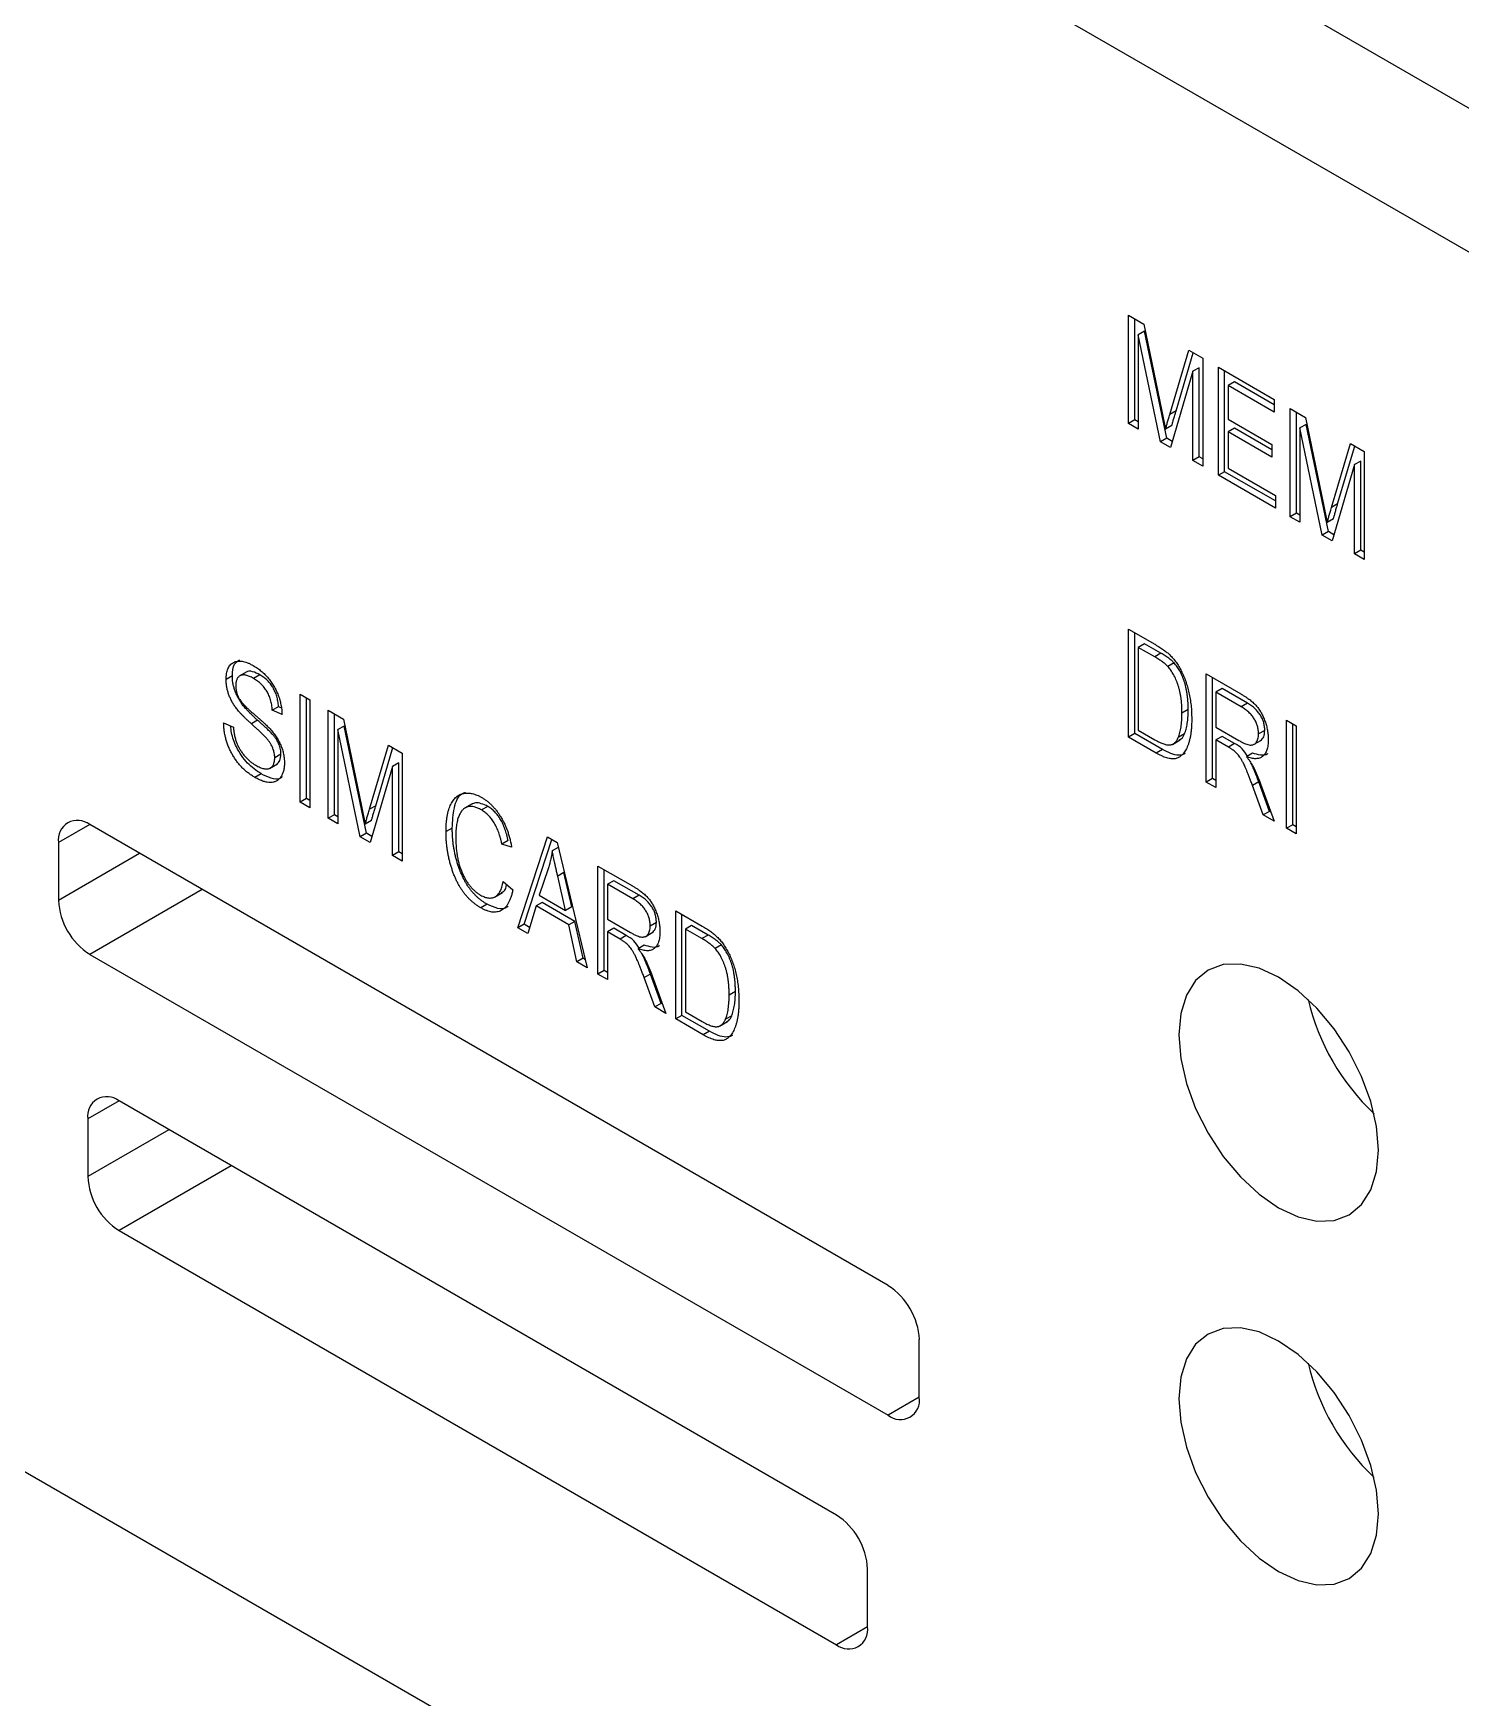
# Model space of a CAD drawing. Header units: millimetres. Extents: x 15 to 205, y 5 to 292.
# Drawn here: x 118.62 to 134.8, y 201.88 to 220.74 of the extents above; entities that cross this region are included whole.
import ezdxf

# ---------------------------------------------------------------- set-up
doc = ezdxf.new("R2010")
doc.units = ezdxf.units.MM

msp = doc.modelspace()

# ---------------------------------------------------------------- linework, layer by layer
at = {"color": 7, "linetype": 'Continuous', "lineweight": 25}
for p, q in [((163.715, 203.255), (110.4, 234.034)), ((162.301, 202.439), (108.985, 233.217)), ((131.035, 217.546), (131.208, 217.446)), ((131.035, 216.321), (131.035, 217.546)), ((131.106, 216.362), (131.106, 217.505)), ((131.216, 217.367), (131.146, 217.326)), ((131.208, 217.446), (131.414, 216.46)), ((131.469, 216.153), (131.216, 217.367)), ((131.398, 216.112), (131.146, 217.326)), ((131.146, 217.326), (131.146, 216.257)), ((131.504, 216.423), (131.72, 217.151)), ((131.574, 216.464), (131.77, 217.122)), ((131.72, 217.151), (131.876, 217.061)), ((131.876, 217.061), (131.876, 215.836)), ((131.765, 216.911), (131.511, 216.047)), ((131.836, 216.951), (131.765, 216.911)), ((131.765, 215.9), (131.765, 216.911)), ((131.836, 215.94), (131.836, 216.951)), ((132.055, 216.957), (132.688, 216.592)), ((132.055, 215.733), (132.055, 216.957)), ((132.125, 215.773), (132.125, 216.917)), ((132.236, 216.791), (132.165, 216.751)), ((132.688, 216.53), (132.236, 216.791)), ((132.165, 216.751), (132.165, 216.369)), ((132.688, 216.448), (132.165, 216.751)), ((131.414, 216.46), (131.456, 216.255)), ((131.574, 216.464), (131.504, 216.423)), ((132.688, 216.592), (132.688, 216.448)), ((132.867, 216.488), (133.04, 216.389)), ((132.867, 215.263), (132.867, 216.488)), ((132.938, 215.304), (132.938, 216.447)), ((131.106, 216.362), (131.035, 216.321)), ((131.146, 216.257), (131.035, 216.321)), ((131.146, 216.339), (131.106, 216.362)), ((131.526, 216.296), (131.456, 216.255)), ((132.165, 216.369), (132.661, 216.083)), ((132.236, 216.267), (132.165, 216.226)), ((132.165, 216.226), (132.165, 215.812)), ((132.661, 215.939), (132.165, 216.226)), ((132.661, 216.021), (132.236, 216.267)), ((133.048, 216.31), (132.978, 216.269)), ((133.23, 215.054), (132.978, 216.269)), ((132.978, 216.269), (132.978, 215.2)), ((133.04, 216.389), (133.246, 215.402)), ((133.301, 215.095), (133.048, 216.31)), ((131.469, 216.153), (131.398, 216.112)), ((131.511, 216.047), (131.398, 216.112)), ((131.531, 216.116), (131.469, 216.153)), ((132.661, 216.083), (132.661, 215.939)), ((133.336, 215.366), (133.552, 216.093)), ((133.406, 215.407), (133.602, 216.064)), ((133.552, 216.093), (133.708, 216.003)), ((131.836, 215.94), (131.765, 215.9)), ((131.876, 215.836), (131.765, 215.9)), ((131.876, 215.918), (131.836, 215.94)), ((133.598, 215.853), (133.343, 214.989)), ((133.668, 215.894), (133.598, 215.853)), ((133.598, 214.842), (133.598, 215.853)), ((133.668, 214.883), (133.668, 215.894)), ((133.708, 216.003), (133.708, 214.778)), ((132.125, 215.773), (132.055, 215.733)), ((132.702, 215.359), (132.055, 215.733)), ((132.702, 215.441), (132.125, 215.773)), ((132.165, 215.812), (132.702, 215.502)), ((132.702, 215.502), (132.702, 215.359)), ((132.938, 215.304), (132.867, 215.263)), ((132.978, 215.281), (132.938, 215.304)), ((133.246, 215.402), (133.288, 215.197)), ((133.406, 215.407), (133.336, 215.366)), ((132.978, 215.2), (132.867, 215.263)), ((133.301, 215.095), (133.23, 215.054)), ((133.358, 215.238), (133.288, 215.197)), ((133.363, 215.059), (133.301, 215.095)), ((133.343, 214.989), (133.23, 215.054)), ((133.668, 214.883), (133.598, 214.842)), ((133.708, 214.778), (133.598, 214.842)), ((133.708, 214.86), (133.668, 214.883)), ((131.035, 213.989), (131.334, 213.817)), ((131.035, 212.764), (131.035, 213.989)), ((131.106, 212.805), (131.106, 213.948)), ((131.216, 213.823), (131.146, 213.782)), ((131.146, 213.782), (131.146, 212.844)), ((131.332, 213.675), (131.146, 213.782)), ((131.402, 213.716), (131.216, 213.823)), ((131.402, 213.716), (131.332, 213.675)), ((131.553, 213.605), (131.482, 213.564)), ((120.877, 213.458), (120.806, 213.417)), ((121.042, 213.505), (120.954, 213.454)), ((121.188, 213.47), (121.117, 213.43)), ((131.917, 213.48), (132.307, 213.255)), ((131.917, 212.255), (131.917, 213.48)), ((131.988, 212.296), (131.988, 213.439)), ((121.646, 213.252), (121.756, 213.188)), ((121.646, 212.027), (121.646, 213.252)), ((121.717, 212.068), (121.717, 213.211)), ((132.098, 213.314), (132.027, 213.273)), ((132.027, 213.273), (132.027, 212.876)), ((132.314, 213.108), (132.027, 213.273)), ((132.385, 213.149), (132.098, 213.314)), ((121.4, 213.109), (121.329, 213.069)), ((121.44, 213.021), (121.329, 213.069)), ((121.43, 213.097), (121.4, 213.109)), ((121.756, 213.188), (121.756, 211.963)), ((121.963, 213.069), (122.135, 212.969)), ((121.963, 211.844), (121.963, 213.069)), ((122.034, 211.885), (122.034, 213.028)), ((131.712, 213.076), (131.641, 213.035)), ((132.385, 213.149), (132.314, 213.108)), ((120.778, 212.925), (120.889, 212.878)), ((121.163, 212.956), (121.092, 212.915)), ((122.144, 212.89), (122.073, 212.849)), ((122.326, 211.635), (122.073, 212.849)), ((122.073, 212.849), (122.073, 211.78)), ((122.135, 212.969), (122.342, 211.983)), ((122.396, 211.675), (122.144, 212.89)), ((131.146, 212.844), (131.335, 212.735)), ((132.027, 212.876), (132.286, 212.727)), ((132.58, 212.841), (132.509, 212.8)), ((132.826, 212.955), (132.936, 212.892)), ((132.826, 211.731), (132.826, 212.955)), ((132.897, 211.771), (132.897, 212.915)), ((132.936, 212.892), (132.936, 211.667)), ((122.431, 211.946), (122.647, 212.674)), ((122.502, 211.987), (122.697, 212.645)), ((122.647, 212.674), (122.803, 212.584)), ((131.106, 212.805), (131.035, 212.764)), ((131.348, 212.584), (131.035, 212.764)), ((131.419, 212.625), (131.106, 212.805)), ((131.533, 212.682), (131.621, 212.733)), ((131.67, 212.801), (131.599, 212.76)), ((132.098, 212.773), (132.027, 212.733)), ((132.168, 212.651), (132.027, 212.733)), ((132.027, 212.733), (132.027, 212.192)), ((132.238, 212.692), (132.098, 212.773)), ((132.238, 212.692), (132.168, 212.651)), ((132.452, 212.679), (132.541, 212.73)), ((121.298, 212.41), (121.387, 212.461)), ((121.428, 212.572), (121.357, 212.531)), ((122.764, 212.474), (122.693, 212.433)), ((122.764, 211.463), (122.764, 212.474)), ((122.803, 212.584), (122.803, 211.359)), ((131.419, 212.625), (131.348, 212.584)), ((132.442, 212.583), (132.372, 212.542)), ((121.204, 212.348), (121.133, 212.307)), ((122.693, 212.433), (122.438, 211.569)), ((122.693, 211.422), (122.693, 212.433)), ((131.988, 212.296), (131.917, 212.255)), ((132.027, 212.273), (131.988, 212.296)), ((132.027, 212.192), (131.917, 212.255)), ((132.511, 212.256), (132.441, 212.215)), ((132.563, 211.882), (132.441, 212.215)), ((132.634, 211.923), (132.511, 212.256)), ((132.533, 212.234), (132.688, 211.81)), ((121.717, 212.068), (121.646, 212.027)), ((121.756, 211.963), (121.646, 212.027)), ((121.756, 212.045), (121.717, 212.068)), ((122.342, 211.983), (122.383, 211.778)), ((122.502, 211.987), (122.431, 211.946)), ((123.597, 212.009), (123.508, 211.958)), ((123.771, 211.979), (123.7, 211.939)), ((132.634, 211.923), (132.563, 211.882)), ((132.651, 211.914), (132.634, 211.923)), ((128.311, 206.547), (119.26, 211.772)), ((122.034, 211.885), (121.963, 211.844)), ((122.073, 211.78), (121.963, 211.844)), ((122.073, 211.862), (122.034, 211.885)), ((122.454, 211.818), (122.383, 211.778)), ((123.37, 211.734), (123.299, 211.693)), ((132.688, 211.81), (132.563, 211.882)), ((132.897, 211.771), (132.826, 211.731)), ((132.936, 211.667), (132.826, 211.731)), ((132.936, 211.749), (132.897, 211.771)), ((118.906, 211.568), (118.906, 210.914)), ((122.396, 211.675), (122.326, 211.635)), ((122.438, 211.569), (122.326, 211.635)), ((122.459, 211.639), (122.396, 211.675)), ((124.003, 211.591), (123.933, 211.55)), ((124.043, 211.518), (123.933, 211.55)), ((124.112, 210.603), (124.451, 211.633)), ((124.183, 210.644), (124.499, 211.605)), ((124.451, 211.633), (124.558, 211.571)), ((124.572, 211.513), (124.504, 211.474)), ((124.558, 211.571), (124.897, 210.15)), ((122.764, 211.463), (122.693, 211.422)), ((122.803, 211.359), (122.693, 211.422)), ((122.803, 211.44), (122.764, 211.463)), ((124.455, 211.271), (124.355, 210.972)), ((124.635, 211.228), (124.565, 211.187)), ((124.653, 210.8), (124.565, 211.187)), ((124.724, 210.841), (124.635, 211.228)), ((125.021, 211.303), (125.411, 211.078)), ((125.021, 210.079), (125.021, 211.303)), ((125.092, 210.119), (125.092, 211.263)), ((125.202, 211.137), (125.131, 211.097)), ((125.489, 210.972), (125.202, 211.137)), ((123.85, 210.951), (123.938, 211.002)), ((123.947, 211.128), (124.057, 211.033)), ((124.355, 210.972), (124.653, 210.8)), ((125.131, 211.097), (125.131, 210.699)), ((125.418, 210.931), (125.131, 211.097)), ((125.489, 210.972), (125.418, 210.931)), ((123.765, 210.869), (123.695, 210.828)), ((124.319, 210.85), (124.227, 210.537)), ((124.39, 210.89), (124.319, 210.85)), ((124.69, 210.636), (124.319, 210.85)), ((124.76, 210.676), (124.39, 210.89)), ((124.724, 210.841), (124.653, 210.8)), ((125.903, 210.794), (126.202, 210.622)), ((125.903, 209.57), (125.903, 210.794)), ((124.183, 210.644), (124.112, 210.603)), ((124.227, 210.537), (124.112, 210.603)), ((124.247, 210.607), (124.183, 210.644)), ((124.76, 210.676), (124.69, 210.636)), ((124.783, 210.216), (124.69, 210.636)), ((124.853, 210.257), (124.76, 210.676)), ((125.131, 210.699), (125.39, 210.55)), ((125.202, 210.597), (125.131, 210.556)), ((125.342, 210.515), (125.202, 210.597)), ((125.684, 210.664), (125.613, 210.623)), ((125.973, 209.61), (125.973, 210.754)), ((126.083, 210.628), (126.013, 210.588)), ((126.013, 210.588), (126.013, 209.649)), ((126.199, 210.48), (126.013, 210.588)), ((126.27, 210.521), (126.083, 210.628)), ((125.272, 210.475), (125.131, 210.556)), ((125.131, 210.556), (125.131, 210.015)), ((125.342, 210.515), (125.272, 210.475)), ((125.546, 210.406), (125.476, 210.365)), ((125.556, 210.502), (125.645, 210.553)), ((126.27, 210.521), (126.199, 210.48)), ((126.42, 210.41), (126.349, 210.369)), ((119.26, 210.302), (128.311, 205.077)), ((124.853, 210.257), (124.783, 210.216)), ((124.897, 210.15), (124.783, 210.216)), ((124.874, 210.245), (124.853, 210.257)), ((125.092, 210.119), (125.021, 210.079)), ((125.131, 210.015), (125.021, 210.079)), ((125.131, 210.097), (125.092, 210.119)), ((125.615, 210.079), (125.545, 210.038)), ((125.667, 209.706), (125.545, 210.038)), ((125.738, 209.746), (125.615, 210.079)), ((125.637, 210.058), (125.792, 209.633)), ((108.985, 209.946), (162.301, 179.167)), ((126.579, 209.881), (126.509, 209.841)), ((125.738, 209.746), (125.667, 209.706)), ((125.792, 209.633), (125.667, 209.706)), ((125.755, 209.737), (125.738, 209.746)), ((126.013, 209.649), (126.202, 209.54)), ((125.973, 209.61), (125.903, 209.57)), ((126.215, 209.389), (125.903, 209.57)), ((126.286, 209.43), (125.973, 209.61)), ((126.4, 209.488), (126.488, 209.539)), ((126.537, 209.606), (126.466, 209.566)), ((126.286, 209.43), (126.215, 209.389)), ((127.724, 203.946), (119.592, 208.64)), ((119.238, 208.436), (119.238, 207.783)), ((119.592, 207.171), (127.724, 202.476)), ((128.664, 205.281), (128.664, 205.934)), ((128.077, 202.68), (128.077, 203.334))]:
    msp.add_line(p, q, dxfattribs=at)
at = {"color": 8, "linetype": 'Continuous', "lineweight": 25}
for p, q in [((119.26, 211.772), (118.906, 211.568)), ((119.825, 211.445), (118.906, 210.914)), ((120.533, 211.037), (119.26, 210.302)), ((119.592, 208.64), (119.238, 208.436)), ((120.158, 208.314), (119.238, 207.783)), ((120.865, 207.905), (119.592, 207.171)), ((128.664, 205.281), (128.311, 205.077)), ((128.077, 202.68), (127.724, 202.476))]:
    msp.add_line(p, q, dxfattribs=at)
at = {"color": 7, "linetype": 'Continuous', "lineweight": 25, "flags": 128}
for points in [[(133.868, 208.082), (133.847, 208.35), (133.782, 208.632), (133.678, 208.918), (133.537, 209.197), (133.366, 209.459), (133.17, 209.693), (132.958, 209.889), (132.737, 210.042), (132.516, 210.144), (132.304, 210.192), (132.108, 210.185), (131.937, 210.121), (131.796, 210.004), (131.692, 209.839), (131.627, 209.631), (131.606, 209.389), (131.627, 209.121), (131.692, 208.839), (131.796, 208.553), (131.937, 208.273), (132.108, 208.012), (132.304, 207.778), (132.516, 207.582), (132.737, 207.429), (132.958, 207.327), (133.17, 207.279), (133.366, 207.286), (133.537, 207.35), (133.678, 207.467), (133.782, 207.632), (133.847, 207.84), (133.868, 208.082)], [(133.868, 203.959), (133.847, 204.226), (133.782, 204.508), (133.678, 204.795), (133.537, 205.074), (133.366, 205.335), (133.17, 205.569), (132.958, 205.766), (132.737, 205.918), (132.516, 206.021), (132.304, 206.069), (132.108, 206.061), (131.937, 205.998), (131.796, 205.881), (131.692, 205.715), (131.627, 205.507), (131.606, 205.265), (131.627, 204.998), (131.692, 204.715), (131.796, 204.429), (131.937, 204.15), (132.108, 203.889), (132.304, 203.655), (132.516, 203.458), (132.737, 203.305), (132.958, 203.203), (133.17, 203.155), (133.366, 203.163), (133.537, 203.226), (133.678, 203.343), (133.782, 203.509), (133.847, 203.716), (133.868, 203.959)]]:
    msp.add_lwpolyline(points, dxfattribs=at)
at = {"color": 7, "linetype": 'Continuous', "lineweight": 25}
for centre, radius, start, end in [((119.122, 211.603), 0.218, 50.7967, 189.2138), ((119.674, 210.949), 0.768, 182.6056, 237.3945), ((135.618, 210.398), 2.619, 193.3888, 226.6058), ((119.454, 208.471), 0.218, 50.7967, 189.2142), ((120.006, 207.818), 0.768, 182.6054, 237.3946), ((127.897, 205.899), 0.768, 2.6055, 57.3945), ((135.618, 206.275), 2.619, 193.3888, 226.6058), ((128.449, 205.246), 0.218, 230.7968, 9.214), ((127.31, 203.299), 0.768, 2.6055, 57.3945), ((127.862, 202.645), 0.218, 230.7967, 9.2141)]:
    msp.add_arc(centre, radius, start, end, dxfattribs=at)
for points, knots in [([(131.456, 216.255), (131.457, 216.26), (131.46, 216.271), (131.465, 216.288), (131.47, 216.306), (131.475, 216.327), (131.482, 216.349), (131.489, 216.372), (131.496, 216.397), (131.501, 216.414), (131.504, 216.423)], [0, 0, 0, 0, 0.090712, 0.190611, 0.302053, 0.422037, 0.551217, 0.690772, 0.840366, 1, 1, 1, 1]), ([(131.526, 216.296), (131.528, 216.301), (131.53, 216.312), (131.535, 216.329), (131.541, 216.347), (131.546, 216.368), (131.552, 216.389), (131.559, 216.413), (131.567, 216.438), (131.572, 216.455), (131.574, 216.464)], [0, 0, 0, 0, 0.090712, 0.190611, 0.302053, 0.422037, 0.551217, 0.690772, 0.840366, 1, 1, 1, 1]), ([(133.288, 215.197), (133.289, 215.202), (133.292, 215.213), (133.297, 215.23), (133.302, 215.249), (133.307, 215.269), (133.314, 215.291), (133.321, 215.314), (133.328, 215.339), (133.333, 215.357), (133.336, 215.366)], [0, 0, 0, 0, 0.090712, 0.190611, 0.302053, 0.422037, 0.551217, 0.690772, 0.840366, 1, 1, 1, 1]), ([(133.358, 215.238), (133.36, 215.243), (133.362, 215.254), (133.367, 215.271), (133.373, 215.29), (133.378, 215.31), (133.384, 215.332), (133.391, 215.355), (133.399, 215.38), (133.404, 215.398), (133.406, 215.407)], [0, 0, 0, 0, 0.090712, 0.190611, 0.302053, 0.422037, 0.551217, 0.690772, 0.840366, 1, 1, 1, 1]), ([(131.334, 213.817), (131.343, 213.811), (131.361, 213.801), (131.386, 213.785), (131.41, 213.77), (131.432, 213.755), (131.452, 213.74), (131.471, 213.726), (131.487, 213.711), (131.498, 213.701), (131.503, 213.697)], [0, 0, 0, 0, 0.157769, 0.306832, 0.444685, 0.574038, 0.693806, 0.805229, 0.906553, 1, 1, 1, 1]), ([(120.806, 213.417), (120.806, 213.429), (120.807, 213.452), (120.811, 213.485), (120.817, 213.514), (120.826, 213.54), (120.838, 213.563), (120.852, 213.582), (120.869, 213.598), (120.889, 213.611), (120.91, 213.621), (120.934, 213.626), (120.96, 213.628), (120.987, 213.625), (121.016, 213.619), (121.047, 213.608), (121.08, 213.594), (121.102, 213.581), (121.114, 213.575)], [0, 0, 0, 0, 0.065534, 0.128827, 0.189955, 0.249648, 0.308248, 0.366796, 0.425501, 0.485892, 0.546682, 0.606687, 0.667522, 0.729426, 0.793138, 0.859027, 0.927697, 1, 1, 1, 1]), ([(120.877, 213.458), (120.88, 213.509), (120.885, 213.596), (120.94, 213.629), (120.962, 213.642)], [0, 0, 0, 0, 0.585708, 1, 1, 1, 1]), ([(131.482, 213.564), (131.478, 213.568), (131.469, 213.578), (131.454, 213.591), (131.438, 213.604), (131.42, 213.618), (131.401, 213.632), (131.379, 213.646), (131.356, 213.66), (131.34, 213.67), (131.332, 213.675)], [0, 0, 0, 0, 0.089406, 0.188125, 0.296701, 0.415541, 0.544795, 0.685025, 0.837611, 1, 1, 1, 1]), ([(131.553, 213.605), (131.548, 213.609), (131.539, 213.618), (131.525, 213.632), (131.509, 213.645), (131.491, 213.659), (131.471, 213.673), (131.45, 213.687), (131.427, 213.701), (131.411, 213.711), (131.402, 213.716)], [0, 0, 0, 0, 0.089406, 0.188125, 0.296701, 0.415541, 0.544795, 0.685025, 0.837611, 1, 1, 1, 1]), ([(131.503, 213.697), (131.515, 213.684), (131.54, 213.659), (131.575, 213.615), (131.606, 213.566), (131.635, 213.513), (131.661, 213.457), (131.685, 213.396), (131.705, 213.333), (131.722, 213.266), (131.735, 213.196), (131.745, 213.123), (131.751, 213.047), (131.751, 212.996), (131.752, 212.97)], [0, 0, 0, 0, 0.06613, 0.132306, 0.200143, 0.270995, 0.345232, 0.422746, 0.504203, 0.590818, 0.683013, 0.781266, 0.886884, 1, 1, 1, 1]), ([(131.712, 213.076), (131.712, 213.091), (131.712, 213.121), (131.71, 213.165), (131.706, 213.208), (131.701, 213.249), (131.695, 213.288), (131.687, 213.325), (131.679, 213.361), (131.668, 213.395), (131.656, 213.427), (131.644, 213.458), (131.631, 213.487), (131.617, 213.514), (131.602, 213.539), (131.586, 213.563), (131.57, 213.585), (131.558, 213.598), (131.553, 213.605)], [0, 0, 0, 0, 0.091058, 0.177272, 0.258757, 0.33524, 0.407833, 0.475904, 0.540567, 0.601389, 0.659248, 0.713941, 0.765993, 0.816126, 0.863976, 0.910287, 0.955276, 1, 1, 1, 1]), ([(121.092, 212.915), (121.082, 212.924), (121.063, 212.942), (121.035, 212.968), (121.01, 212.992), (120.987, 213.016), (120.966, 213.038), (120.947, 213.059), (120.931, 213.079), (120.912, 213.104), (120.891, 213.135), (120.869, 213.173), (120.85, 213.213), (120.834, 213.253), (120.821, 213.294), (120.813, 213.335), (120.807, 213.377), (120.806, 213.404), (120.806, 213.417)], [0, 0, 0, 0, 0.069613, 0.134156, 0.194122, 0.24927, 0.300398, 0.34646, 0.388252, 0.425903, 0.496106, 0.565535, 0.634846, 0.704759, 0.775666, 0.847725, 0.922418, 1, 1, 1, 1]), ([(121.163, 212.956), (121.153, 212.965), (121.133, 212.983), (121.106, 213.009), (121.08, 213.033), (121.057, 213.057), (121.036, 213.079), (121.018, 213.1), (121.001, 213.12), (120.982, 213.145), (120.962, 213.176), (120.94, 213.214), (120.921, 213.254), (120.905, 213.294), (120.892, 213.335), (120.883, 213.376), (120.877, 213.418), (120.877, 213.444), (120.877, 213.458)], [0, 0, 0, 0, 0.069613, 0.134156, 0.194122, 0.24927, 0.300398, 0.34646, 0.388252, 0.425903, 0.496106, 0.565535, 0.634846, 0.704759, 0.775666, 0.847725, 0.922418, 1, 1, 1, 1]), ([(121.117, 213.43), (121.109, 213.434), (121.094, 213.443), (121.072, 213.453), (121.051, 213.461), (121.031, 213.466), (121.013, 213.469), (120.996, 213.469), (120.981, 213.467), (120.967, 213.462), (120.955, 213.455), (120.945, 213.446), (120.936, 213.435), (120.929, 213.422), (120.923, 213.407), (120.919, 213.39), (120.917, 213.371), (120.916, 213.357), (120.916, 213.35)], [0, 0, 0, 0, 0.080424, 0.155448, 0.227487, 0.294949, 0.359799, 0.42102, 0.481902, 0.540608, 0.598482, 0.655152, 0.710201, 0.765597, 0.821722, 0.879164, 0.938369, 1, 1, 1, 1]), ([(121.188, 213.47), (121.161, 213.484), (121.107, 213.511), (121.049, 213.518), (121.034, 213.5), (121.033, 213.5)], [0, 0, 0, 0, 0.497979, 0.992618, 1, 1, 1, 1]), ([(121.114, 213.575), (121.129, 213.565), (121.16, 213.547), (121.204, 213.513), (121.246, 213.475), (121.284, 213.434), (121.318, 213.389), (121.349, 213.342), (121.375, 213.292), (121.397, 213.24), (121.415, 213.186), (121.428, 213.131), (121.437, 213.076), (121.439, 213.04), (121.44, 213.021)], [0, 0, 0, 0, 0.0919148, 0.17935, 0.2627603, 0.3438246, 0.4230537, 0.5001538, 0.5774021, 0.656471, 0.73765, 0.8208783, 0.9079232, 1, 1, 1, 1]), ([(121.329, 213.069), (121.329, 213.079), (121.327, 213.099), (121.323, 213.129), (121.317, 213.158), (121.31, 213.185), (121.301, 213.212), (121.292, 213.237), (121.28, 213.262), (121.267, 213.285), (121.253, 213.306), (121.238, 213.327), (121.221, 213.347), (121.203, 213.366), (121.183, 213.384), (121.163, 213.4), (121.14, 213.416), (121.125, 213.425), (121.117, 213.43)], [0, 0, 0, 0, 0.076573, 0.149323, 0.217219, 0.282087, 0.343266, 0.402231, 0.458477, 0.514151, 0.569073, 0.624353, 0.681191, 0.739404, 0.79983, 0.862831, 0.929646, 1, 1, 1, 1]), ([(121.4, 213.109), (121.399, 213.12), (121.398, 213.14), (121.393, 213.17), (121.388, 213.199), (121.381, 213.226), (121.372, 213.253), (121.362, 213.278), (121.351, 213.302), (121.338, 213.325), (121.324, 213.347), (121.309, 213.368), (121.292, 213.388), (121.274, 213.407), (121.254, 213.425), (121.233, 213.441), (121.211, 213.457), (121.196, 213.466), (121.188, 213.47)], [0, 0, 0, 0, 0.076573, 0.149323, 0.217219, 0.282087, 0.343266, 0.402231, 0.458477, 0.514151, 0.569073, 0.624353, 0.681191, 0.739404, 0.79983, 0.862831, 0.929646, 1, 1, 1, 1]), ([(131.641, 213.035), (131.641, 213.051), (131.641, 213.08), (131.639, 213.125), (131.636, 213.167), (131.631, 213.208), (131.625, 213.247), (131.617, 213.284), (131.608, 213.32), (131.597, 213.354), (131.586, 213.386), (131.573, 213.417), (131.56, 213.446), (131.546, 213.473), (131.531, 213.498), (131.516, 213.522), (131.499, 213.544), (131.488, 213.557), (131.482, 213.564)], [0, 0, 0, 0, 0.091058, 0.177272, 0.258757, 0.33524, 0.407833, 0.475904, 0.540567, 0.601389, 0.659248, 0.713941, 0.765993, 0.816126, 0.863976, 0.910287, 0.955276, 1, 1, 1, 1]), ([(120.916, 213.35), (120.916, 213.338), (120.917, 213.313), (120.924, 213.276), (120.934, 213.24), (120.945, 213.217), (120.951, 213.206)], [0, 0, 0, 0, 0.283774, 0.539584, 0.775645, 1, 1, 1, 1]), ([(132.307, 213.255), (132.316, 213.25), (132.335, 213.238), (132.363, 213.221), (132.389, 213.203), (132.412, 213.186), (132.434, 213.169), (132.453, 213.151), (132.471, 213.134), (132.492, 213.111), (132.515, 213.08), (132.541, 213.04), (132.563, 212.994), (132.583, 212.945), (132.6, 212.894), (132.611, 212.842), (132.618, 212.789), (132.619, 212.755), (132.62, 212.737)], [0, 0, 0, 0, 0.059861, 0.115867, 0.168079, 0.216582, 0.261137, 0.301832, 0.339688, 0.374291, 0.44084, 0.509232, 0.581286, 0.658766, 0.739724, 0.822665, 0.908999, 1, 1, 1, 1]), ([(120.951, 213.206), (120.954, 213.2), (120.961, 213.188), (120.975, 213.17), (120.991, 213.15), (121.011, 213.128), (121.033, 213.105), (121.059, 213.081), (121.088, 213.054), (121.109, 213.037), (121.119, 213.027)], [0, 0, 0, 0, 0.075016, 0.16293, 0.264674, 0.38097, 0.512309, 0.658221, 0.820832, 1, 1, 1, 1]), ([(121.119, 213.027), (121.13, 213.018), (121.15, 213.001), (121.179, 212.975), (121.206, 212.952), (121.23, 212.93), (121.252, 212.909), (121.271, 212.891), (121.288, 212.874), (121.299, 212.863), (121.304, 212.858)], [0, 0, 0, 0, 0.169324, 0.325355, 0.468916, 0.600312, 0.718846, 0.824985, 0.918758, 1, 1, 1, 1]), ([(131.599, 212.76), (131.603, 212.769), (131.61, 212.787), (131.618, 212.815), (131.625, 212.847), (131.631, 212.88), (131.636, 212.915), (131.639, 212.953), (131.641, 212.993), (131.641, 213.021), (131.641, 213.035)], [0, 0, 0, 0, 0.111646, 0.226426, 0.344474, 0.466462, 0.593163, 0.724245, 0.859766, 1, 1, 1, 1]), ([(131.67, 212.801), (131.673, 212.81), (131.68, 212.828), (131.689, 212.856), (131.696, 212.887), (131.702, 212.92), (131.706, 212.956), (131.71, 212.994), (131.712, 213.034), (131.712, 213.062), (131.712, 213.076)], [0, 0, 0, 0, 0.111646, 0.226426, 0.344474, 0.466462, 0.593163, 0.724245, 0.859766, 1, 1, 1, 1]), ([(132.509, 212.8), (132.509, 212.808), (132.509, 212.822), (132.507, 212.844), (132.503, 212.866), (132.497, 212.888), (132.49, 212.909), (132.482, 212.931), (132.472, 212.951), (132.46, 212.972), (132.447, 212.991), (132.433, 213.01), (132.417, 213.029), (132.399, 213.046), (132.38, 213.063), (132.359, 213.079), (132.337, 213.094), (132.322, 213.103), (132.314, 213.108)], [0, 0, 0, 0, 0.065327, 0.127357, 0.18677, 0.244741, 0.300513, 0.356097, 0.411409, 0.467417, 0.524221, 0.583217, 0.643559, 0.706897, 0.774123, 0.84489, 0.920043, 1, 1, 1, 1]), ([(132.58, 212.841), (132.58, 212.848), (132.579, 212.863), (132.577, 212.885), (132.573, 212.907), (132.568, 212.929), (132.561, 212.95), (132.553, 212.971), (132.542, 212.992), (132.531, 213.012), (132.518, 213.032), (132.503, 213.051), (132.487, 213.07), (132.47, 213.087), (132.451, 213.103), (132.43, 213.12), (132.408, 213.135), (132.393, 213.144), (132.385, 213.149)], [0, 0, 0, 0, 0.065327, 0.127357, 0.18677, 0.244741, 0.300513, 0.356097, 0.411409, 0.467417, 0.524221, 0.583217, 0.643559, 0.706897, 0.774123, 0.84489, 0.920043, 1, 1, 1, 1]), ([(121.133, 212.307), (121.12, 212.315), (121.094, 212.33), (121.057, 212.357), (121.022, 212.386), (120.989, 212.417), (120.958, 212.451), (120.929, 212.487), (120.902, 212.525), (120.877, 212.566), (120.855, 212.608), (120.835, 212.651), (120.818, 212.695), (120.804, 212.74), (120.793, 212.785), (120.785, 212.831), (120.78, 212.879), (120.779, 212.91), (120.778, 212.925)], [0, 0, 0, 0, 0.069062, 0.134766, 0.197611, 0.258528, 0.318127, 0.377058, 0.435686, 0.494734, 0.554091, 0.613333, 0.672924, 0.734066, 0.796299, 0.861241, 0.92897, 1, 1, 1, 1]), ([(121.204, 212.348), (121.15, 212.384), (121.044, 212.456), (120.923, 212.637), (120.867, 212.79), (120.86, 212.865), (120.858, 212.891)], [0, 0, 0, 0, 0.31428, 0.627219, 0.874378, 1, 1, 1, 1]), ([(120.889, 212.878), (120.89, 212.861), (120.893, 212.828), (120.902, 212.78), (120.913, 212.736), (120.926, 212.696), (120.944, 212.658), (120.964, 212.622), (120.988, 212.587), (121.015, 212.552), (121.044, 212.52), (121.075, 212.492), (121.108, 212.466), (121.131, 212.452), (121.143, 212.445)], [0, 0, 0, 0, 0.106713, 0.202383, 0.287988, 0.365132, 0.438155, 0.511442, 0.587093, 0.665986, 0.746839, 0.82888, 0.91253, 1, 1, 1, 1]), ([(121.357, 212.531), (121.357, 212.54), (121.356, 212.557), (121.352, 212.584), (121.346, 212.611), (121.336, 212.638), (121.325, 212.665), (121.31, 212.691), (121.293, 212.716), (121.276, 212.738), (121.26, 212.756), (121.245, 212.772), (121.227, 212.79), (121.206, 212.811), (121.182, 212.834), (121.155, 212.859), (121.124, 212.886), (121.103, 212.905), (121.092, 212.915)], [0, 0, 0, 0, 0.062827, 0.122373, 0.180384, 0.236489, 0.292629, 0.350398, 0.410193, 0.473423, 0.510212, 0.55528, 0.608473, 0.669857, 0.740038, 0.817917, 0.904812, 1, 1, 1, 1]), ([(121.428, 212.572), (121.427, 212.581), (121.427, 212.598), (121.423, 212.625), (121.416, 212.652), (121.407, 212.679), (121.395, 212.705), (121.381, 212.731), (121.364, 212.757), (121.347, 212.779), (121.331, 212.796), (121.316, 212.813), (121.298, 212.831), (121.277, 212.852), (121.253, 212.874), (121.225, 212.9), (121.195, 212.927), (121.174, 212.946), (121.163, 212.956)], [0, 0, 0, 0, 0.062827, 0.122373, 0.180384, 0.236489, 0.292629, 0.350398, 0.410193, 0.473423, 0.510212, 0.55528, 0.608473, 0.669857, 0.740038, 0.817917, 0.904812, 1, 1, 1, 1]), ([(121.304, 212.858), (121.316, 212.843), (121.341, 212.815), (121.375, 212.768), (121.403, 212.721), (121.427, 212.672), (121.445, 212.622), (121.458, 212.571), (121.466, 212.52), (121.467, 212.488), (121.467, 212.471)], [0, 0, 0, 0, 0.1337851, 0.2593854, 0.3808217, 0.4995309, 0.6183576, 0.7398957, 0.8662956, 1, 1, 1, 1]), ([(131.752, 212.97), (131.752, 212.953), (131.751, 212.92), (131.749, 212.872), (131.745, 212.827), (131.739, 212.785), (131.731, 212.747), (131.722, 212.711), (131.712, 212.677), (131.699, 212.647), (131.686, 212.62), (131.671, 212.596), (131.656, 212.575), (131.639, 212.558), (131.622, 212.544), (131.604, 212.532), (131.584, 212.524), (131.564, 212.519), (131.542, 212.517), (131.519, 212.519), (131.495, 212.522), (131.468, 212.529), (131.441, 212.538), (131.411, 212.551), (131.38, 212.566), (131.359, 212.578), (131.348, 212.584)], [0, 0, 0, 0, 0.057755, 0.113614, 0.16712, 0.218946, 0.268664, 0.316897, 0.363577, 0.408777, 0.452021, 0.493346, 0.532766, 0.569964, 0.605778, 0.64024, 0.67339, 0.705743, 0.737921, 0.771071, 0.805292, 0.840967, 0.878091, 0.916771, 0.957451, 1, 1, 1, 1]), ([(132.531, 212.726), (132.545, 212.738), (132.575, 212.762), (132.578, 212.814), (132.58, 212.841)], [0, 0, 0, 0, 0.478432, 1, 1, 1, 1]), ([(131.335, 212.735), (131.344, 212.729), (131.362, 212.719), (131.388, 212.706), (131.412, 212.695), (131.435, 212.687), (131.456, 212.68), (131.475, 212.677), (131.493, 212.675), (131.509, 212.676), (131.523, 212.679), (131.537, 212.684), (131.549, 212.692), (131.561, 212.702), (131.572, 212.713), (131.582, 212.727), (131.591, 212.743), (131.597, 212.754), (131.599, 212.76)], [0, 0, 0, 0, 0.083876, 0.1627, 0.236637, 0.305998, 0.370799, 0.431234, 0.488336, 0.542444, 0.595272, 0.648372, 0.702151, 0.757996, 0.81482, 0.874015, 0.935644, 1, 1, 1, 1]), ([(131.61, 212.733), (131.619, 212.737), (131.646, 212.749), (131.661, 212.78), (131.67, 212.801)], [0, 0, 0, 0, 0.3336319, 1, 1, 1, 1]), ([(132.441, 212.215), (132.435, 212.231), (132.424, 212.26), (132.408, 212.303), (132.393, 212.342), (132.379, 212.377), (132.366, 212.408), (132.354, 212.434), (132.344, 212.457), (132.331, 212.482), (132.316, 212.508), (132.299, 212.536), (132.281, 212.56), (132.263, 212.581), (132.243, 212.599), (132.221, 212.617), (132.196, 212.635), (132.177, 212.646), (132.168, 212.651)], [0, 0, 0, 0, 0.092728, 0.177366, 0.254414, 0.323889, 0.385354, 0.438553, 0.484631, 0.522952, 0.588828, 0.648611, 0.702575, 0.751873, 0.802247, 0.860186, 0.925559, 1, 1, 1, 1]), ([(132.384, 212.549), (132.365, 212.579), (132.323, 212.643), (132.268, 212.675), (132.238, 212.692)], [0, 0, 0, 0, 0.4610432, 1, 1, 1, 1]), ([(132.286, 212.727), (132.299, 212.719), (132.324, 212.705), (132.359, 212.689), (132.388, 212.679), (132.414, 212.674), (132.435, 212.674), (132.454, 212.68), (132.47, 212.689), (132.484, 212.704), (132.496, 212.722), (132.503, 212.744), (132.509, 212.77), (132.509, 212.79), (132.509, 212.8)], [0, 0, 0, 0, 0.122755, 0.230056, 0.322791, 0.40207, 0.47475, 0.545845, 0.616658, 0.689747, 0.764806, 0.840517, 0.918295, 1, 1, 1, 1]), ([(132.62, 212.737), (132.619, 212.726), (132.619, 212.704), (132.616, 212.673), (132.611, 212.644), (132.604, 212.619), (132.595, 212.596), (132.584, 212.577), (132.571, 212.56), (132.556, 212.546), (132.54, 212.534), (132.521, 212.526), (132.5, 212.521), (132.478, 212.519), (132.454, 212.52), (132.428, 212.525), (132.401, 212.531), (132.381, 212.538), (132.372, 212.542)], [0, 0, 0, 0, 0.0701236, 0.1369734, 0.2015151, 0.2632468, 0.3238124, 0.3826328, 0.4409845, 0.4989771, 0.5571871, 0.615133, 0.6744598, 0.7349914, 0.7972369, 0.8619681, 0.9294895, 1, 1, 1, 1]), ([(121.467, 212.471), (121.467, 212.455), (121.466, 212.422), (121.457, 212.379), (121.444, 212.341), (121.425, 212.309), (121.402, 212.283), (121.375, 212.264), (121.344, 212.252), (121.309, 212.248), (121.271, 212.251), (121.228, 212.262), (121.182, 212.28), (121.15, 212.298), (121.133, 212.307)], [0, 0, 0, 0, 0.084273, 0.166517, 0.247388, 0.328837, 0.409098, 0.487727, 0.565708, 0.644985, 0.726558, 0.81207, 0.902729, 1, 1, 1, 1]), ([(121.143, 212.445), (121.151, 212.44), (121.167, 212.431), (121.19, 212.421), (121.212, 212.412), (121.233, 212.407), (121.252, 212.404), (121.269, 212.404), (121.286, 212.406), (121.301, 212.411), (121.314, 212.419), (121.326, 212.428), (121.335, 212.44), (121.343, 212.454), (121.349, 212.47), (121.354, 212.488), (121.356, 212.509), (121.357, 212.523), (121.357, 212.531)], [0, 0, 0, 0, 0.0781253, 0.1518301, 0.2221521, 0.2890233, 0.3525976, 0.414842, 0.4749349, 0.5348434, 0.5934135, 0.6507869, 0.707286, 0.7634578, 0.8197238, 0.8778515, 0.9374785, 1, 1, 1, 1]), ([(121.378, 212.456), (121.392, 212.468), (121.422, 212.493), (121.426, 212.545), (121.428, 212.572)], [0, 0, 0, 0, 0.496198, 1, 1, 1, 1]), ([(131.679, 212.577), (131.655, 212.568), (131.582, 212.541), (131.484, 212.591), (131.419, 212.625)], [0, 0, 0, 0, 0.324076, 1, 1, 1, 1]), ([(132.372, 212.542), (132.379, 212.533), (132.393, 212.516), (132.411, 212.491), (132.427, 212.468), (132.437, 212.452), (132.441, 212.445)], [0, 0, 0, 0, 0.289711, 0.551497, 0.788143, 1, 1, 1, 1]), ([(132.511, 212.256), (132.495, 212.303), (132.469, 212.376), (132.435, 212.447), (132.423, 212.472)], [0, 0, 0, 0, 0.648808, 1, 1, 1, 1]), ([(132.612, 212.578), (132.611, 212.577), (132.594, 212.555), (132.531, 212.557), (132.472, 212.574), (132.442, 212.583)], [0, 0, 0, 0, 0.024373, 0.511614, 1, 1, 1, 1]), ([(121.443, 212.317), (121.435, 212.308), (121.404, 212.278), (121.315, 212.293), (121.241, 212.329), (121.204, 212.348)], [0, 0, 0, 0, 0.157031, 0.577851, 1, 1, 1, 1]), ([(132.441, 212.445), (132.449, 212.428), (132.467, 212.394), (132.49, 212.341), (132.513, 212.288), (132.526, 212.253), (132.533, 212.234)], [0, 0, 0, 0, 0.245563, 0.493888, 0.744613, 1, 1, 1, 1]), ([(123.299, 211.693), (123.299, 211.709), (123.3, 211.741), (123.302, 211.787), (123.306, 211.83), (123.312, 211.87), (123.32, 211.908), (123.329, 211.942), (123.34, 211.973), (123.352, 212.002), (123.367, 212.027), (123.382, 212.05), (123.398, 212.07), (123.416, 212.087), (123.435, 212.101), (123.455, 212.113), (123.476, 212.121), (123.499, 212.127), (123.522, 212.13), (123.546, 212.131), (123.571, 212.129), (123.597, 212.124), (123.623, 212.117), (123.649, 212.107), (123.677, 212.095), (123.695, 212.084), (123.705, 212.079)], [0, 0, 0, 0, 0.056459, 0.110733, 0.162901, 0.213426, 0.26207, 0.309027, 0.354373, 0.398738, 0.441578, 0.483058, 0.523312, 0.562426, 0.600616, 0.63791, 0.674924, 0.711646, 0.748122, 0.783826, 0.819463, 0.854983, 0.890593, 0.926496, 0.962921, 1, 1, 1, 1]), ([(123.37, 211.734), (123.374, 211.811), (123.384, 211.966), (123.44, 212.116), (123.508, 212.135), (123.519, 212.138)], [0, 0, 0, 0, 0.455281, 0.908651, 1, 1, 1, 1]), ([(123.705, 212.079), (123.715, 212.073), (123.735, 212.061), (123.764, 212.04), (123.793, 212.016), (123.82, 211.99), (123.846, 211.961), (123.872, 211.931), (123.896, 211.898), (123.918, 211.863), (123.94, 211.826), (123.96, 211.787), (123.978, 211.746), (123.995, 211.704), (124.009, 211.66), (124.022, 211.614), (124.034, 211.566), (124.04, 211.534), (124.043, 211.518)], [0, 0, 0, 0, 0.060577, 0.118994, 0.176689, 0.233034, 0.289727, 0.346194, 0.403531, 0.46225, 0.522226, 0.583346, 0.646127, 0.710893, 0.778382, 0.848981, 0.922573, 1, 1, 1, 1]), ([(122.383, 211.778), (122.384, 211.783), (122.387, 211.794), (122.392, 211.811), (122.398, 211.829), (122.403, 211.85), (122.409, 211.871), (122.416, 211.895), (122.424, 211.92), (122.429, 211.937), (122.431, 211.946)], [0, 0, 0, 0, 0.090712, 0.190611, 0.302053, 0.422037, 0.551217, 0.690772, 0.840366, 1, 1, 1, 1]), ([(122.454, 211.818), (122.455, 211.824), (122.458, 211.834), (122.463, 211.851), (122.468, 211.87), (122.474, 211.891), (122.48, 211.912), (122.487, 211.936), (122.494, 211.961), (122.499, 211.978), (122.502, 211.987)], [0, 0, 0, 0, 0.090712, 0.190611, 0.302053, 0.422037, 0.551217, 0.690772, 0.840366, 1, 1, 1, 1]), ([(123.7, 211.939), (123.686, 211.946), (123.659, 211.961), (123.619, 211.974), (123.582, 211.98), (123.554, 211.977), (123.533, 211.971), (123.519, 211.964), (123.505, 211.955), (123.492, 211.944), (123.479, 211.931), (123.468, 211.915), (123.457, 211.897), (123.447, 211.877), (123.438, 211.854), (123.43, 211.83), (123.424, 211.802), (123.418, 211.773), (123.414, 211.74), (123.411, 211.706), (123.41, 211.669), (123.409, 211.643), (123.409, 211.63)], [0, 0, 0, 0, 0.0738595, 0.1441256, 0.2122889, 0.2798376, 0.3138511, 0.3489089, 0.3842001, 0.4207362, 0.459004, 0.4984771, 0.5393842, 0.5823617, 0.6270819, 0.6733453, 0.7220173, 0.7727906, 0.8258111, 0.8812416, 0.9395209, 1, 1, 1, 1]), ([(123.771, 211.979), (123.722, 212.002), (123.653, 212.033), (123.604, 212.009), (123.589, 212.002)], [0, 0, 0, 0, 0.706689, 1, 1, 1, 1]), ([(123.933, 211.55), (123.93, 211.562), (123.925, 211.584), (123.917, 211.618), (123.907, 211.651), (123.897, 211.682), (123.886, 211.711), (123.873, 211.739), (123.86, 211.766), (123.846, 211.791), (123.831, 211.815), (123.815, 211.837), (123.798, 211.857), (123.78, 211.877), (123.761, 211.895), (123.742, 211.911), (123.721, 211.926), (123.707, 211.934), (123.7, 211.939)], [0, 0, 0, 0, 0.079677, 0.155394, 0.227356, 0.295804, 0.361322, 0.423963, 0.484099, 0.542574, 0.598999, 0.654809, 0.710609, 0.765871, 0.822268, 0.87916, 0.93886, 1, 1, 1, 1]), ([(124.003, 211.591), (124.001, 211.602), (123.996, 211.625), (123.987, 211.659), (123.978, 211.691), (123.968, 211.722), (123.956, 211.752), (123.944, 211.78), (123.931, 211.807), (123.917, 211.832), (123.902, 211.855), (123.886, 211.878), (123.869, 211.898), (123.851, 211.918), (123.832, 211.935), (123.813, 211.952), (123.792, 211.967), (123.778, 211.975), (123.771, 211.979)], [0, 0, 0, 0, 0.079677, 0.155394, 0.227356, 0.295804, 0.361322, 0.423963, 0.484099, 0.542574, 0.598999, 0.654809, 0.710609, 0.765871, 0.822268, 0.87916, 0.93886, 1, 1, 1, 1]), ([(123.765, 210.869), (123.756, 210.875), (123.737, 210.886), (123.708, 210.906), (123.681, 210.927), (123.655, 210.949), (123.63, 210.973), (123.606, 210.999), (123.583, 211.025), (123.562, 211.054), (123.541, 211.084), (123.521, 211.117), (123.502, 211.151), (123.485, 211.187), (123.468, 211.225), (123.452, 211.265), (123.437, 211.307), (123.423, 211.351), (123.41, 211.397), (123.4, 211.443), (123.391, 211.49), (123.383, 211.537), (123.377, 211.586), (123.373, 211.634), (123.37, 211.684), (123.37, 211.717), (123.37, 211.734)], [0, 0, 0, 0, 0.038379, 0.075232, 0.111264, 0.146428, 0.18086, 0.214602, 0.248288, 0.282015, 0.316035, 0.350968, 0.38689, 0.424248, 0.463371, 0.504203, 0.546718, 0.591541, 0.637796, 0.68535, 0.733993, 0.783781, 0.835444, 0.888464, 0.943291, 1, 1, 1, 1]), ([(123.695, 210.828), (123.685, 210.834), (123.666, 210.845), (123.638, 210.865), (123.61, 210.886), (123.584, 210.908), (123.559, 210.932), (123.536, 210.958), (123.513, 210.985), (123.491, 211.013), (123.47, 211.043), (123.451, 211.076), (123.432, 211.11), (123.414, 211.146), (123.397, 211.184), (123.381, 211.224), (123.366, 211.267), (123.353, 211.31), (123.34, 211.356), (123.329, 211.402), (123.32, 211.449), (123.312, 211.496), (123.306, 211.545), (123.302, 211.594), (123.3, 211.643), (123.299, 211.676), (123.299, 211.693)], [0, 0, 0, 0, 0.038379, 0.075232, 0.111264, 0.146428, 0.18086, 0.214602, 0.248288, 0.282015, 0.316035, 0.350968, 0.38689, 0.424248, 0.463371, 0.504203, 0.546718, 0.591541, 0.637796, 0.68535, 0.733993, 0.783781, 0.835444, 0.888464, 0.943291, 1, 1, 1, 1]), ([(123.409, 211.63), (123.41, 211.609), (123.41, 211.571), (123.414, 211.513), (123.419, 211.457), (123.428, 211.404), (123.439, 211.353), (123.452, 211.305), (123.468, 211.259), (123.486, 211.216), (123.506, 211.175), (123.527, 211.137), (123.551, 211.102), (123.576, 211.07), (123.603, 211.041), (123.631, 211.015), (123.66, 210.992), (123.681, 210.98), (123.691, 210.973)], [0, 0, 0, 0, 0.089819, 0.174211, 0.253473, 0.327581, 0.396753, 0.461867, 0.523272, 0.581809, 0.637433, 0.690872, 0.742291, 0.79266, 0.842917, 0.893696, 0.945669, 1, 1, 1, 1]), ([(124.504, 211.474), (124.501, 211.456), (124.495, 211.421), (124.484, 211.37), (124.471, 211.319), (124.46, 211.287), (124.455, 211.271)], [0, 0, 0, 0, 0.248875, 0.49742, 0.747941, 1, 1, 1, 1]), ([(124.565, 211.187), (124.561, 211.202), (124.555, 211.23), (124.546, 211.272), (124.537, 211.311), (124.529, 211.348), (124.522, 211.382), (124.515, 211.415), (124.51, 211.445), (124.506, 211.465), (124.504, 211.474)], [0, 0, 0, 0, 0.151074, 0.2949499, 0.4307193, 0.5599595, 0.6813574, 0.794418, 0.9012434, 1, 1, 1, 1]), ([(123.691, 210.973), (123.699, 210.969), (123.714, 210.961), (123.737, 210.951), (123.759, 210.944), (123.78, 210.941), (123.8, 210.94), (123.819, 210.941), (123.837, 210.946), (123.855, 210.953), (123.871, 210.964), (123.887, 210.978), (123.9, 210.995), (123.912, 211.015), (123.923, 211.039), (123.933, 211.065), (123.941, 211.095), (123.945, 211.117), (123.947, 211.128)], [0, 0, 0, 0, 0.058003, 0.114301, 0.169873, 0.224842, 0.27981, 0.334841, 0.390971, 0.449162, 0.50836, 0.569529, 0.633225, 0.699446, 0.768694, 0.841816, 0.918985, 1, 1, 1, 1]), ([(124.057, 211.033), (124.053, 211.018), (124.047, 210.989), (124.035, 210.948), (124.021, 210.913), (124.005, 210.881), (123.988, 210.854), (123.969, 210.83), (123.948, 210.812), (123.925, 210.798), (123.901, 210.787), (123.875, 210.782), (123.848, 210.779), (123.82, 210.781), (123.79, 210.787), (123.76, 210.797), (123.728, 210.81), (123.706, 210.822), (123.695, 210.828)], [0, 0, 0, 0, 0.080576, 0.15709, 0.229563, 0.298552, 0.364402, 0.427508, 0.488017, 0.547025, 0.604258, 0.660301, 0.715495, 0.770835, 0.82617, 0.882397, 0.940468, 1, 1, 1, 1]), ([(123.926, 211.004), (123.936, 211.007), (123.971, 211.017), (123.98, 211.062), (123.986, 211.094)], [0, 0, 0, 0, 0.300996, 1, 1, 1, 1]), ([(125.411, 211.078), (125.42, 211.073), (125.439, 211.062), (125.467, 211.044), (125.493, 211.026), (125.516, 211.009), (125.538, 210.992), (125.557, 210.974), (125.575, 210.957), (125.596, 210.934), (125.619, 210.904), (125.645, 210.863), (125.667, 210.817), (125.687, 210.768), (125.704, 210.717), (125.715, 210.665), (125.722, 210.612), (125.723, 210.578), (125.724, 210.56)], [0, 0, 0, 0, 0.059861, 0.115867, 0.168079, 0.216582, 0.261137, 0.301832, 0.339688, 0.374291, 0.44084, 0.509232, 0.581286, 0.658766, 0.739724, 0.822665, 0.908999, 1, 1, 1, 1]), ([(125.684, 210.664), (125.684, 210.671), (125.683, 210.686), (125.681, 210.708), (125.677, 210.73), (125.672, 210.752), (125.665, 210.773), (125.657, 210.794), (125.646, 210.815), (125.635, 210.835), (125.622, 210.855), (125.607, 210.874), (125.591, 210.893), (125.574, 210.91), (125.555, 210.927), (125.534, 210.943), (125.512, 210.958), (125.497, 210.967), (125.489, 210.972)], [0, 0, 0, 0, 0.065327, 0.127357, 0.18677, 0.244741, 0.300513, 0.356097, 0.411409, 0.467417, 0.524221, 0.583217, 0.643559, 0.706897, 0.774123, 0.84489, 0.920043, 1, 1, 1, 1]), ([(124, 210.847), (123.996, 210.843), (123.97, 210.814), (123.886, 210.814), (123.806, 210.851), (123.765, 210.869)], [0, 0, 0, 0, 0.0650751, 0.5323196, 1, 1, 1, 1]), ([(125.613, 210.623), (125.613, 210.631), (125.613, 210.645), (125.611, 210.667), (125.607, 210.689), (125.601, 210.711), (125.594, 210.733), (125.586, 210.754), (125.576, 210.774), (125.564, 210.795), (125.551, 210.814), (125.537, 210.834), (125.521, 210.852), (125.503, 210.87), (125.484, 210.886), (125.463, 210.902), (125.441, 210.917), (125.426, 210.926), (125.418, 210.931)], [0, 0, 0, 0, 0.065327, 0.127357, 0.18677, 0.244741, 0.300513, 0.356097, 0.411409, 0.467417, 0.524221, 0.583217, 0.643559, 0.706897, 0.774123, 0.84489, 0.920043, 1, 1, 1, 1]), ([(125.39, 210.55), (125.403, 210.542), (125.428, 210.528), (125.463, 210.512), (125.492, 210.502), (125.518, 210.497), (125.539, 210.498), (125.558, 210.503), (125.574, 210.513), (125.588, 210.527), (125.6, 210.545), (125.607, 210.568), (125.613, 210.593), (125.613, 210.613), (125.613, 210.623)], [0, 0, 0, 0, 0.1227554, 0.2300557, 0.3227915, 0.4020702, 0.4747498, 0.5458447, 0.6166576, 0.6897475, 0.7648057, 0.8405174, 0.9182951, 1, 1, 1, 1]), ([(125.635, 210.55), (125.649, 210.561), (125.679, 210.585), (125.682, 210.637), (125.684, 210.664)], [0, 0, 0, 0, 0.478434, 1, 1, 1, 1]), ([(126.202, 210.622), (126.211, 210.617), (126.228, 210.607), (126.253, 210.591), (126.277, 210.575), (126.299, 210.56), (126.319, 210.545), (126.338, 210.531), (126.355, 210.516), (126.365, 210.507), (126.37, 210.502)], [0, 0, 0, 0, 0.157769, 0.306832, 0.444685, 0.574038, 0.693806, 0.805229, 0.906553, 1, 1, 1, 1]), ([(125.545, 210.038), (125.539, 210.054), (125.528, 210.084), (125.512, 210.126), (125.497, 210.165), (125.483, 210.2), (125.47, 210.231), (125.458, 210.257), (125.448, 210.28), (125.435, 210.305), (125.42, 210.331), (125.403, 210.359), (125.385, 210.383), (125.367, 210.404), (125.347, 210.422), (125.325, 210.44), (125.3, 210.458), (125.281, 210.469), (125.272, 210.475)], [0, 0, 0, 0, 0.092728, 0.177366, 0.254414, 0.323889, 0.385354, 0.438553, 0.484631, 0.522952, 0.588828, 0.648611, 0.702575, 0.751873, 0.802247, 0.860186, 0.925559, 1, 1, 1, 1]), ([(125.488, 210.372), (125.469, 210.402), (125.427, 210.466), (125.372, 210.498), (125.342, 210.515)], [0, 0, 0, 0, 0.4610434, 1, 1, 1, 1]), ([(125.724, 210.56), (125.723, 210.549), (125.723, 210.527), (125.72, 210.496), (125.715, 210.467), (125.708, 210.442), (125.699, 210.419), (125.688, 210.4), (125.675, 210.383), (125.66, 210.369), (125.644, 210.358), (125.625, 210.35), (125.604, 210.344), (125.582, 210.342), (125.558, 210.343), (125.532, 210.348), (125.505, 210.355), (125.485, 210.361), (125.476, 210.365)], [0, 0, 0, 0, 0.0701236, 0.1369734, 0.2015151, 0.2632468, 0.3238124, 0.3826328, 0.4409845, 0.4989771, 0.5571871, 0.615133, 0.6744598, 0.7349914, 0.7972369, 0.8619681, 0.9294895, 1, 1, 1, 1]), ([(125.716, 210.402), (125.715, 210.4), (125.698, 210.378), (125.635, 210.38), (125.576, 210.397), (125.546, 210.406)], [0, 0, 0, 0, 0.024372, 0.511615, 1, 1, 1, 1]), ([(126.349, 210.369), (126.345, 210.374), (126.336, 210.383), (126.321, 210.396), (126.305, 210.41), (126.287, 210.423), (126.268, 210.437), (126.246, 210.452), (126.223, 210.466), (126.207, 210.475), (126.199, 210.48)], [0, 0, 0, 0, 0.089406, 0.188125, 0.296701, 0.415541, 0.544795, 0.685025, 0.837611, 1, 1, 1, 1]), ([(126.42, 210.41), (126.415, 210.414), (126.407, 210.424), (126.392, 210.437), (126.376, 210.45), (126.358, 210.464), (126.338, 210.478), (126.317, 210.492), (126.294, 210.507), (126.278, 210.516), (126.27, 210.521)], [0, 0, 0, 0, 0.089406, 0.188125, 0.296701, 0.415541, 0.544795, 0.685025, 0.837611, 1, 1, 1, 1]), ([(126.37, 210.502), (126.383, 210.489), (126.407, 210.464), (126.442, 210.42), (126.473, 210.371), (126.502, 210.319), (126.529, 210.262), (126.552, 210.202), (126.572, 210.138), (126.589, 210.072), (126.602, 210.002), (126.612, 209.929), (126.618, 209.852), (126.619, 209.802), (126.619, 209.775)], [0, 0, 0, 0, 0.06613, 0.132306, 0.200143, 0.270995, 0.345232, 0.422746, 0.504203, 0.590818, 0.683013, 0.781266, 0.886884, 1, 1, 1, 1]), ([(126.579, 209.881), (126.579, 209.897), (126.579, 209.926), (126.577, 209.971), (126.574, 210.013), (126.568, 210.054), (126.562, 210.093), (126.555, 210.13), (126.546, 210.166), (126.535, 210.2), (126.523, 210.232), (126.511, 210.263), (126.498, 210.292), (126.484, 210.319), (126.469, 210.344), (126.454, 210.368), (126.437, 210.39), (126.425, 210.403), (126.42, 210.41)], [0, 0, 0, 0, 0.091058, 0.177272, 0.258757, 0.33524, 0.407833, 0.475904, 0.540567, 0.601389, 0.659248, 0.713941, 0.765993, 0.816126, 0.863976, 0.910287, 0.955276, 1, 1, 1, 1]), ([(125.476, 210.365), (125.483, 210.356), (125.497, 210.339), (125.515, 210.314), (125.531, 210.291), (125.541, 210.275), (125.545, 210.268)], [0, 0, 0, 0, 0.2897108, 0.5514969, 0.7881429, 1, 1, 1, 1]), ([(125.615, 210.079), (125.599, 210.126), (125.573, 210.199), (125.539, 210.27), (125.527, 210.295)], [0, 0, 0, 0, 0.6488094, 1, 1, 1, 1]), ([(125.545, 210.268), (125.553, 210.251), (125.571, 210.217), (125.594, 210.165), (125.617, 210.111), (125.63, 210.076), (125.637, 210.058)], [0, 0, 0, 0, 0.245563, 0.493888, 0.744613, 1, 1, 1, 1]), ([(126.509, 209.841), (126.509, 209.856), (126.508, 209.885), (126.506, 209.93), (126.503, 209.972), (126.498, 210.013), (126.492, 210.052), (126.484, 210.09), (126.475, 210.125), (126.464, 210.159), (126.453, 210.192), (126.44, 210.222), (126.427, 210.251), (126.413, 210.278), (126.398, 210.304), (126.383, 210.327), (126.366, 210.349), (126.355, 210.363), (126.349, 210.369)], [0, 0, 0, 0, 0.091058, 0.177272, 0.258757, 0.33524, 0.407833, 0.475904, 0.540567, 0.601389, 0.659248, 0.713941, 0.765993, 0.816126, 0.863976, 0.910287, 0.955276, 1, 1, 1, 1]), ([(126.466, 209.566), (126.47, 209.574), (126.477, 209.592), (126.485, 209.621), (126.492, 209.652), (126.499, 209.685), (126.503, 209.721), (126.506, 209.758), (126.508, 209.799), (126.509, 209.826), (126.509, 209.841)], [0, 0, 0, 0, 0.111646, 0.226426, 0.344474, 0.466462, 0.593163, 0.724245, 0.859766, 1, 1, 1, 1]), ([(126.537, 209.606), (126.541, 209.615), (126.547, 209.633), (126.556, 209.661), (126.563, 209.693), (126.569, 209.726), (126.574, 209.761), (126.577, 209.799), (126.579, 209.839), (126.579, 209.867), (126.579, 209.881)], [0, 0, 0, 0, 0.111646, 0.226426, 0.344474, 0.466462, 0.593163, 0.724245, 0.859766, 1, 1, 1, 1]), ([(126.619, 209.775), (126.619, 209.758), (126.618, 209.725), (126.616, 209.677), (126.612, 209.633), (126.606, 209.591), (126.599, 209.552), (126.59, 209.516), (126.579, 209.483), (126.567, 209.453), (126.553, 209.426), (126.538, 209.402), (126.523, 209.381), (126.507, 209.363), (126.489, 209.349), (126.471, 209.337), (126.452, 209.329), (126.431, 209.325), (126.41, 209.323), (126.386, 209.324), (126.362, 209.327), (126.336, 209.334), (126.308, 209.344), (126.278, 209.356), (126.247, 209.371), (126.226, 209.383), (126.215, 209.389)], [0, 0, 0, 0, 0.057755, 0.113614, 0.16712, 0.218946, 0.268664, 0.316897, 0.363577, 0.408777, 0.452021, 0.493346, 0.532766, 0.569964, 0.605778, 0.64024, 0.67339, 0.705743, 0.737921, 0.771071, 0.805292, 0.840967, 0.878091, 0.916771, 0.957451, 1, 1, 1, 1]), ([(126.202, 209.54), (126.211, 209.535), (126.229, 209.525), (126.255, 209.512), (126.28, 209.501), (126.302, 209.492), (126.323, 209.486), (126.342, 209.483), (126.36, 209.481), (126.376, 209.482), (126.39, 209.485), (126.404, 209.49), (126.416, 209.497), (126.428, 209.507), (126.439, 209.518), (126.449, 209.532), (126.458, 209.548), (126.464, 209.56), (126.466, 209.566)], [0, 0, 0, 0, 0.083876, 0.1627, 0.236637, 0.305998, 0.370799, 0.431234, 0.488336, 0.542444, 0.595272, 0.648372, 0.702151, 0.757996, 0.81482, 0.874015, 0.935644, 1, 1, 1, 1]), ([(126.477, 209.538), (126.486, 209.542), (126.514, 209.554), (126.528, 209.586), (126.537, 209.606)], [0, 0, 0, 0, 0.333634, 1, 1, 1, 1]), ([(126.546, 209.382), (126.522, 209.374), (126.449, 209.346), (126.352, 209.396), (126.286, 209.43)], [0, 0, 0, 0, 0.324076, 1, 1, 1, 1])]:
    msp.add_open_spline(points, degree=3, knots=knots, dxfattribs=at)

doc.saveas('drawing.dxf')
